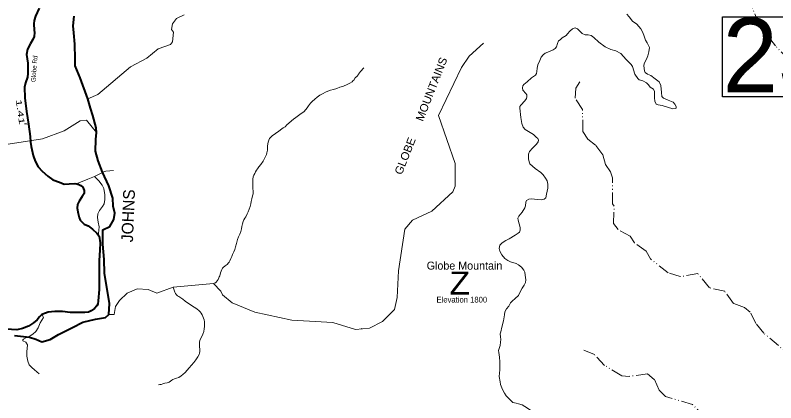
# Model space of a CAD drawing. Extents: x 354162 to 401331, y 224837 to 267610.
# Drawn here: x 366646 to 369970, y 258305 to 259999 of the extents above; entities that cross this region are included whole.
import ezdxf
from ezdxf.enums import TextEntityAlignment as Align

# ---------------------------------------------------------------- set-up
doc = ezdxf.new("R2010")
doc.units = 0
doc.header["$LTSCALE"] = 10
doc.linetypes.add('DASH_DOUBLE_DOT', pattern=[9.2, 5, -1.2, 0.3, -1.2, 0.3, -1.2])
for name, color, linetype, lineweight in [('11', 7, 'Continuous', 40), ('17', 7, 'Continuous', 25), ('31', 7, 'Continuous', 25), ('32', 7, 'Continuous', 25), ('35', 7, 'Continuous', 13), ('59', 7, 'DASH_DOUBLE_DOT', 13), ('62', 7, 'Continuous', 13)]:
    doc.layers.add(name, color=color, linetype=linetype, lineweight=lineweight)
doc.layers.add('13', color=7, linetype='Continuous')
doc.layers.add('21', color=7, linetype='Continuous')

msp = doc.modelspace()

# ---------------------------------------------------------------- linework, layer by layer
at = {"layer": '31'}
msp.add_lwpolyline([(369737, 259991.99), (370457.76, 259991.99), (370457.76, 259642.06), (369737, 259642.06)], close=True, dxfattribs=at)
at = {"layer": '32', "lineweight": 40}
for points in [[(366750.74, 260028.87), (366735.16, 259993.98), (366729, 259975.92), (366727.77, 259960.33), (366729.19, 259933.78), (366730, 259922.55), (366729.11, 259906.1), (366722.44, 259891.86), (366712.66, 259874.96), (366700.22, 259849.61), (366695.77, 259826.48), (366700.65, 259788.55), (366701.54, 259744.52), (366699.32, 259727.17), (366690.87, 259703.16), (366685.98, 259683.36), (366687.31, 259638), (366695.76, 259577.95), (366703.31, 259523.05), (366711.31, 259467.9), (366713.09, 259443.88), (366715.31, 259424.76), (366724.64, 259385.62), (366732.64, 259360.71), (366746.86, 259335.81), (366763.75, 259317.13), (366787.75, 259295.78), (366810.86, 259278.88), (366839.31, 259269.09), (366859.75, 259260.2), (366881.83, 259261.51), (366906.27, 259263.28), (366920.49, 259260.17), (366932.94, 259254.83), (366941.83, 259246.83), (366947.6, 259232.6), (366947.16, 259218.81), (366937.83, 259205.91), (366925.86, 259185.8), (366917.86, 259170.68), (366916.08, 259155.56), (366920.52, 259131.54), (366924.97, 259113.75), (366930.3, 259103.08), (366947.19, 259085.73), (366964.97, 259077.73), (366984.08, 259063.94), (367003.19, 259046.15), (367012.5, 259033.53), (367016.5, 259004.17), (367015.16, 258971.26), (367012.5, 258925.89), (367013.4, 258878.09), (367013.4, 258799.82), (367008.07, 258750.89), (367006.74, 258736.22), (367002.74, 258727.77), (366992.96, 258716.2), (366977.85, 258706.42)], [(366977.85, 258706.42), (366965.85, 258700.64), (366949.65, 258699.04), (366918.98, 258699.04), (366885.65, 258699.93), (366851.87, 258703.93), (366818.54, 258703.93), (366790.09, 258700.38), (366777.65, 258696.82), (366761.65, 258690.15), (366752.32, 258680.36), (366742.1, 258667.91), (366726.54, 258653.68), (366703.69, 258640.07), (366677.91, 258629.84), (366653.03, 258624.06), (366606.8, 258626.72)]]:
    msp.add_lwpolyline(points, dxfattribs=at)
at = {"layer": '35'}
for points in [[(369404.28, 259702.71), (369413.57, 259694.4), (369420.89, 259684.13), (369435.55, 259674.84), (369439.46, 259665.56), (369438.93, 259636.87), (369441.37, 259622.69), (369447.24, 259610.47), (369455.54, 259606.56), (369473.62, 259604.11), (369497.07, 259597.27), (369520.03, 259589.93), (369529.8, 259590.91), (369533.71, 259592.38), (369533.71, 259600.2), (369527.85, 259609.49), (369520.52, 259618.78), (369499.51, 259627.09), (369478.99, 259635.89), (369471.18, 259643.72), (369470.2, 259661.32), (369467.27, 259691.14), (369460.43, 259707.28), (369442.35, 259719.99), (369423.3, 259735.63), (369408.64, 259741.5), (369398.87, 259747.86), (369395.45, 259756.17), (369393, 259777.68), (369394.47, 259787.95), (369404.24, 259806.53), (369410.59, 259820.7), (369415.48, 259838.79), (369417.42, 259857.53), (369411.56, 259869.76), (369407.65, 259878.07), (369399.83, 259889.31), (369394.46, 259907.4), (369389.08, 259923.05), (369379.31, 259938.7), (369362.21, 259958.74), (369343.69, 259972.7), (369329.52, 259990.79), (369318.29, 260003.02)], [(368804.66, 259021.34), (368831.04, 259036.99), (368844.23, 259045.3), (368849.12, 259049.7), (368851.07, 259053.61), (368852.54, 259060.46), (368852.54, 259070.23), (368843.26, 259102.5), (368842.77, 259110.82), (368847.16, 259120.1), (368860.84, 259137.71), (368873.55, 259157.26), (368875.5, 259165.57), (368877.94, 259181.22), (368880.88, 259188.55), (368891.14, 259194.42), (368903.35, 259195.4), (368927.29, 259192.95), (368945.37, 259191.98), (368957.58, 259194.91), (368964.91, 259200.78), (368968.33, 259215.93), (368973.22, 259243.31), (368973.2, 259260.18), (368970.26, 259274.36), (368963.42, 259287.07), (368953.65, 259300.76), (368943.39, 259311.03), (368918.47, 259329.12), (368895.51, 259349.66), (368891.6, 259357.48), (368889.16, 259371.17), (368888.67, 259390.72), (368893.58, 259403.16), (368905.8, 259417.83), (368923.39, 259434.45), (368931.69, 259444.72), (368932.67, 259452.05), (368929.25, 259459.87), (368922.41, 259466.23), (368910.19, 259476.5), (368874.53, 259498.99), (368865.24, 259509.74), (368859.87, 259525.39), (368854.98, 259551.3), (368850.6, 259591.57), (368851.09, 259598.9), (368855.97, 259605.74), (368872.58, 259623.83), (368879.91, 259634.1), (368882.36, 259641.44), (368882.36, 259651.21), (368877.47, 259656.1), (368864.28, 259671.26), (368862.81, 259680.55), (368864.77, 259689.84), (368869.16, 259695.71), (368883.33, 259707.44), (368902.39, 259725.53), (368919, 259736.78), (368924.35, 259743.29), (368925.82, 259753.06), (368926.8, 259767.73), (368929.24, 259781.91), (368938.52, 259800.49), (368944.87, 259815.16), (368952.69, 259825.91), (368962.46, 259832.76), (368980.54, 259840.09), (368996.66, 259846.94), (369005.46, 259853.29), (369010.83, 259859.65), (369015.23, 259875.29), (369019.63, 259886.05), (369026.96, 259891.43), (369036.24, 259900.23), (369053.34, 259910.5), (369059.07, 259916.65), (369069.33, 259928.87), (369082.03, 259939.63), (369093.27, 259943.05), (369102.55, 259939.14), (369111.83, 259930.34), (369124.05, 259918.11), (369136.75, 259913.22), (369150.43, 259913.22), (369162.65, 259909.31), (369173.88, 259900.51), (369196.85, 259880.47), (369224.21, 259860.42), (369248.63, 259849.18), (369270.13, 259842.82), (369292.12, 259830.6), (369316.06, 259805.17), (369338.33, 259782.41), (369343.21, 259774.58), (369353.96, 259740.85), (369366.66, 259721.29), (369373.01, 259715.43), (369388.16, 259711.02), (369404.28, 259702.71)], [(366703.31, 259523.05), (366695.07, 259523.8), (366686.18, 259523.35)], [(366916.23, 259257.85), (366920.84, 259264.45), (366930.73, 259269.07), (366963.7, 259282.26), (366992.05, 259293.48), (367016.44, 259306.01), (367028.97, 259311.95), (367042.15, 259317.23), (367059.29, 259317.89), (367075.12, 259319.87)], [(366992.05, 259293.48), (367011.83, 259275.01), (367026.33, 259255.21), (367032.92, 259241.36), (367037.54, 259213.65), (367038.2, 259193.2), (367034.24, 259174.06), (367026.99, 259162.19), (367013.8, 259145.7), (367007.21, 259131.18), (367005.89, 259114.03), (367007.87, 259093.58), (367012.48, 259073.78), (367010.52, 259044.33), (367007.88, 259032.45)], [(368807.64, 258318.98), (368791.9, 258335.23), (368783.78, 258347.01), (368775.26, 258362.86), (368767.14, 258385.2), (368765.11, 258396.58), (368761.45, 258418.92), (368763.08, 258448.17), (368763.48, 258484.33), (368762.31, 258503.59), (368758.65, 258523.91), (368758.25, 258532.44), (368760.28, 258541.38), (368764.74, 258555.19), (368766.77, 258569), (368767.58, 258581.19), (368767.18, 258592.16), (368765.15, 258605.57), (368767.58, 258615.32), (368772.86, 258635.63), (368779.74, 258663.02), (368783.8, 258689.43), (368785.43, 258702.43), (368792.33, 258715.03), (368802.88, 258726.81), (368809.78, 258741.43), (368818.31, 258749.15), (368830.9, 258760.12), (368844.7, 258773.12), (368852.33, 258789.9), (368860.85, 258805.74), (368870.6, 258818.34), (368875.47, 258830.93), (368876.69, 258842.71), (368874.66, 258861.81), (368873.03, 258875.62), (368868.97, 258884.56), (368858.82, 258897.97), (368845.83, 258907.72), (368834.46, 258913.81), (368810.1, 258920.31), (368798.33, 258926), (368786.15, 258935.34), (368771.94, 258951.19), (368763.15, 258967.55), (368761.53, 258978.93), (368764.37, 258993.15), (368774.11, 259004.12), (368790.35, 259014.27), (368804.66, 259021.34)], [(366764.22, 258690.35), (366766.86, 258683.75), (366768.84, 258677.81), (366754.33, 258654.72), (366745.76, 258632.29), (366736.53, 258616.46), (366722.69, 258604.58), (366710.82, 258597.98), (366695, 258590.07), (366682.47, 258582.81), (366678.52, 258580.17), (366678.52, 258575.55), (366692.36, 258570.27), (366699.61, 258558.4), (366696.98, 258527.39), (366696.98, 258508.92), (366700.93, 258486.49), (366706.86, 258469.99), (366718.07, 258458.78), (366729.94, 258448.22), (366739.83, 258439.64), (366750.38, 258431.07)], [(368923.39, 258247.38), (368916.32, 258257.98), (368903.57, 258267.44), (368884.66, 258281.62), (368861.98, 258295.34), (368845.92, 258300.07), (368835.05, 258302.9), (368820.87, 258305.74), (368807.64, 258318.98)]]:
    msp.add_lwpolyline(points, dxfattribs=at)
at = {"layer": '59'}
for points in [[(370027.75, 259801.92), (369968.31, 259864.14), (369897.28, 259957.62), (369842.41, 260090.78), (369805.22, 260407.7), (369766.16, 260546.89), (369746.41, 260581.98), (369675.38, 260682.45), (369668.38, 260703.59), (369609.22, 260768.83), (369578.72, 260810.62), (369567.47, 260830.69), (369534.84, 260938.39), (369467.5, 261082.83), (369407.75, 261224.09), (369410.78, 261328.11), (369495.81, 261559.53), (369595.81, 261780.64), (369612.88, 261851.34), (369650.66, 261931.62)], [(370050.94, 258494.75), (369916.81, 258609.48), (369882.38, 258651.2), (369857.97, 258700.72), (369833.28, 258721.22), (369785.44, 258738.19), (369746.44, 258792), (369680.59, 258807.33), (369628.78, 258869.39), (369552.25, 258855.92), (369499.22, 258872.98), (369422.09, 258933.56), (369402.91, 258966.97), (369352.91, 259003.98), (369333.41, 259032.38), (369280.69, 259061.45), (369261.16, 259087.86), (369263.31, 259163.86), (369255.69, 259174.02), (369256.28, 259288.08), (369246.84, 259314.27), (369224.91, 259345.72), (369213.31, 259388.98), (369181.62, 259430.64), (369149, 259456.31), (369127.06, 259490.77), (369124.59, 259586.86), (369092.91, 259636.53), (369096.56, 259679.48), (369112.72, 259707.16)], [(370107.06, 256154.36), (370117.12, 256245.2), (370261.88, 256526.47), (370285.97, 256848.14), (370253.41, 257000.38), (370219.81, 257132.62), (370188.41, 257197.28), (370102.78, 257316.06), (370057.34, 257419.03), (369926.59, 257569.73), (369885.12, 257626.59), (369806.19, 257812.27), (369712.31, 258005.25), (369660.19, 258240.42), (369605.91, 258297.53), (369487.34, 258331.94), (369459.91, 258360.5), (369438.56, 258406.94), (369408.41, 258430.56), (369329.47, 258420.14), (369296.53, 258422.78), (369221.56, 258468.31), (369177.06, 258515.23), (369121.88, 258539.36)]]:
    msp.add_lwpolyline(points, dxfattribs=at)
at = {"layer": '59', "linetype": 'Continuous'}
for points in [[(367001.79, 259485.27), (366957.75, 259539.17), (366929.72, 259536.73), (366859.91, 259493.09), (366765.12, 259457.98), (366596.19, 259431.53), (366527.57, 259426.11), (366453.6, 259433.28), (366370.09, 259478.64), (366305.67, 259512.07), (366255.56, 259540.72), (366236.47, 259574.15), (366205.5, 259633.27), (366191.16, 259668.58), (366166.19, 259868.19), (366072.28, 260256.25)], [(366963.61, 259633.31), (367006.53, 259652.25), (367149.78, 259772.45), (367221.72, 259811.03), (367271.09, 259851.08), (367325.03, 259870), (367332.97, 259881.84), (367336.94, 259924.8), (367329.62, 259935.95), (367332.66, 259960.91), (367350.94, 259983.56), (367384.47, 259999.88)], [(367055.72, 258690.58), (367078.07, 258690.34), (367084.04, 258724.96), (367101.62, 258751.88), (367135.78, 258784.2), (367179.38, 258803.34), (367227.53, 258799.39), (367265.31, 258783.61), (367336.38, 258809.41), (367513.16, 258826.58), (367545.12, 258793.02), (367552.12, 258775.88), (367594.5, 258741.02), (367692.66, 258700.02), (367854.19, 258665.77), (368034.66, 258656.17), (368132.78, 258625.17), (368194.06, 258630.97), (368250.75, 258659.84), (368302.88, 258711.83), (368314.44, 258764.62), (368320.25, 258881.58), (368347.97, 259064.11), (368382.12, 259103.45), (368467.16, 259141.78), (368558.28, 259226), (368569.25, 259250.8), (368569.25, 259350.84), (368496.09, 259560.42), (368595.78, 259769.55), (368630.22, 259818.88), (368692.69, 259875.66)]]:
    msp.add_lwpolyline(points, dxfattribs=at)
at = {"layer": '59', "linetype": 'Continuous', "lineweight": 40}
msp.add_lwpolyline([(366642.27, 258598.62), (366709.08, 258591.45), (366735.98, 258583.14), (366762.23, 258571.2), (366799.21, 258580.75), (366835, 258603.43), (366895.85, 258633.28), (366941.18, 258657.15), (366997.26, 258670.29), (367040.21, 258677.45), (367055.72, 258690.58), (367058.1, 258738.34), (367036.35, 258871.43), (367035.15, 258931.12), (367029.19, 258997.98), (367029.19, 259060.06), (367059.5, 259075.1), (367077.3, 259105.45), (367080.59, 259133.82), (367073.34, 259163.5), (367072.14, 259198.54), (367054.88, 259252.57), (367027.85, 259311.95), (367008.07, 259362.75), (366996.21, 259404.31), (366998.21, 259455.43), (367001.79, 259485.27), (366999.41, 259506.76), (366985.09, 259560.49), (366975.54, 259592.72), (366963.61, 259633.31), (366930.21, 259725.24), (366907.67, 259777.42), (366907.67, 259807.27), (366906.48, 259871.74), (366901.71, 259921.88), (366899.32, 259951.73), (366904.09, 259994.71)], dxfattribs=at)
at = {"layer": '62'}
msp.add_line((368160.06, 258628.67), (368158.66, 258627.92), dxfattribs=at)
for points in [[(368168.81, 259769.02), (368155.56, 259752.31), (368150.5, 259746.34), (368146.69, 259740.95), (368144.16, 259737.97), (368139.75, 259732.59), (368132.19, 259724.27), (368125.22, 259714.69), (368121.5, 259711.14), (368117.72, 259707.58), (368107.81, 259701.14), (368096.66, 259695.33), (368081.22, 259689.05), (368065.22, 259683.36), (368051.09, 259678.88), (368036.31, 259674.39), (368024.03, 259671.06), (368011.69, 259666.52), (368001.81, 259661.91), (367991.28, 259656.08), (367977.66, 259648.52), (367965.25, 259640.33), (367954.62, 259631.47), (367943.38, 259622), (367935.84, 259613.67), (367927.59, 259602.91), (367922.5, 259593.91), (367916.19, 259586.16), (367906.75, 259576.64), (367895.56, 259568.39), (367884.41, 259560.78), (367872.56, 259551.94), (367861.34, 259543.7), (367852.62, 259536.62), (367842, 259527.16), (367833.22, 259518.84), (367825.06, 259511.12), (367817.03, 259505.84), (367805.22, 259498.25), (367795.84, 259489.97), (367789.66, 259485.86), (367783.41, 259481.14), (367777.78, 259477.03), (367770.97, 259472.34), (367765.97, 259468.81), (367760.97, 259463.44), (367757.84, 259459.88), (367753.94, 259452.05), (367750.66, 259442.98), (367749.25, 259435.7), (367749, 259425.95), (367748.75, 259417.42), (367748.5, 259408.28), (367745.75, 259397.38), (367743.72, 259389.48), (367739.81, 259380.47), (367729.53, 259360.59), (367718.75, 259346.25), (367710.56, 259336.09), (367704.22, 259327.12), (367700.38, 259321.12), (367695.91, 259313.31), (367692.66, 259306.09), (367688.84, 259299.48), (367686.22, 259292.22), (367684.06, 259281.91), (367683.72, 259269.11), (367684, 259255.69), (367684.38, 259248.34), (367684.72, 259238.59), (367686.41, 259231.83), (367686.16, 259223.91), (367685.38, 259217.22), (367682.69, 259208.73), (367679.31, 259196.03), (367677.19, 259184.48), (367675.66, 259173.56), (367672.91, 259162.05), (367668.94, 259151.17), (367663.75, 259139.72), (367659.22, 259130.08), (367653.41, 259117.44), (367649.56, 259110.83), (367645.72, 259103.61), (367641.84, 259096.38), (367638.53, 259086.72), (367635.75, 259074.59), (367634.28, 259064.27), (367632.16, 259053.95), (367626.97, 259041.89), (367621.75, 259030.42), (367617.12, 259017.77), (367613.06, 259001.39), (367608.38, 258986.88), (367605.03, 258974.77), (367601.06, 258964.5), (367597.84, 258958.5), (367595.25, 258952.45), (367592, 258944.62), (367588.09, 258935.58)], [(367588.09, 258935.58), (367583.53, 258925.33), (367580.94, 258919.91), (367577.78, 258915.73), (367572.09, 258909.17), (367564.03, 258902.67), (367555.28, 258896.2), (367552.12, 258892.62), (367548.94, 258886.62), (367546.31, 258879.97), (367543.69, 258872.12), (367541.62, 258864.84), (367539.69, 258860.02), (367537.12, 258855.2), (367535.16, 258850.39), (367532.5, 258843.73), (367528.72, 258837.14), (367524.25, 258831.16), (367520.56, 258828.81), (367515.59, 258827.12), (367513.16, 258826.58)], [(367336.38, 258809.41), (367340.91, 258796.47), (367343.75, 258788.45), (367346.62, 258781.67), (367350.75, 258776.06), (367355.5, 258771.67), (367361.53, 258768.47), (367369.28, 258762.75), (367378.28, 258757.02), (367389.03, 258748.81), (367398.62, 258741.83), (367409.97, 258734.19), (367420.19, 258727.22), (367428.56, 258722.11), (367435.78, 258717.64), (367441.75, 258713.83), (367448.34, 258708.16), (367454.25, 258701.89), (367458.97, 258695.67), (367463.06, 258688.84), (367465.91, 258682.05), (367468.78, 258674.66), (367471.62, 258667.27), (367473.19, 258658.06), (367473.56, 258648.91), (367472.66, 258637.34), (367471.78, 258628.22), (367469.66, 258616.08), (367465.69, 258605.2), (367461.12, 258594.95), (367455.38, 258584.75), (367453.34, 258577.47), (367451.91, 258568.97), (367451.06, 258560.45), (367451.41, 258551.3), (367452.28, 258537.84), (367452, 258528.7), (367451.22, 258522.02), (367449.84, 258515.95), (367444.69, 258505.72), (367435.78, 258492.55), (367426.94, 258481.19), (367416.84, 258469.27), (367406.75, 258456.72), (367397.34, 258446.61), (367388.53, 258437.08), (367379.16, 258428.19), (367371.69, 258422.91), (367361.09, 258415.86), (367351.25, 258411.86), (367342.62, 258409.05), (367334.66, 258406.83), (367329.69, 258403.92), (367324.69, 258399.17), (367318.47, 258395.06), (367309.88, 258392.23), (367300.03, 258390.06), (367291.41, 258387.25), (367284.03, 258385.02), (367278.5, 258383.95), (367272.41, 258383.5)]]:
    msp.add_lwpolyline(points, dxfattribs=at)

# ---------------------------------------------------------------- texts
at = {"layer": '11'}
msp.add_text('Globe Rd', height=20, rotation=85.627, dxfattribs=at).set_placement((366734.44, 259705.44))
at = {"layer": '13', "width": 1.05}
msp.add_text('GLOBE      MOUNTAINS', height=35, rotation=68.463, dxfattribs=at).set_placement((368435.12, 259552.04), align=Align.CENTER)
at = {"layer": '13'}
for s, height, p in [('Globe Mountain', 35, (368609.41, 258886.6)), ('Elevation 1800', 25, (368597.67, 258742.82))]:
    msp.add_text(s, height=height, dxfattribs=at).set_placement(p, align=Align.CENTER)
at = {"layer": '13', "width": 1.1}
msp.add_text('Z', height=100, dxfattribs=at).set_placement((368588.62, 258777.89), align=Align.CENTER)
at = {"layer": '17', "width": 1.7}
msp.add_text('1.41', height=25, rotation=278.005, dxfattribs=at).set_placement((366655.94, 259573.88), align=Align.CENTER)
at = {"layer": '21'}
msp.add_text('JOHNS', height=51, rotation=87.714, dxfattribs=at).set_placement((367164.86, 259120.99), align=Align.CENTER)
at = {"layer": '31'}
msp.add_text('239', height=325, dxfattribs=at).set_placement((369737.33, 259661.24))

doc.saveas('drawing.dxf')
